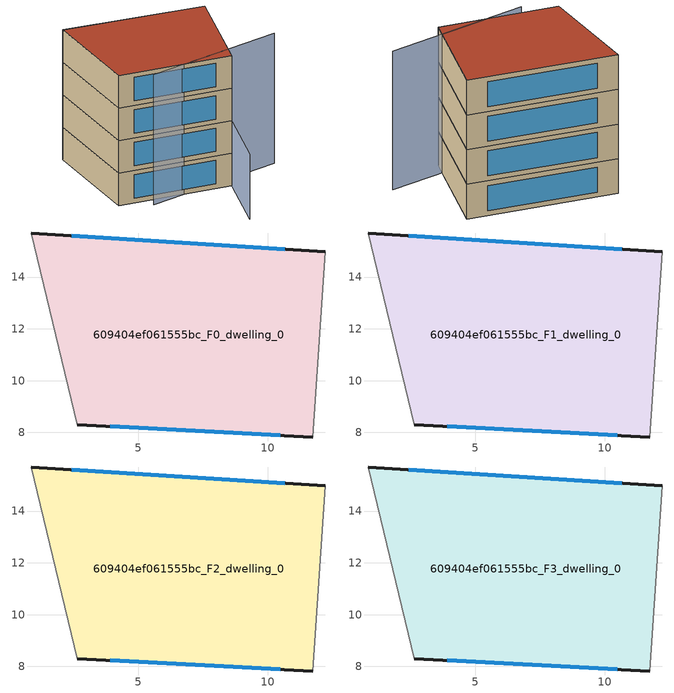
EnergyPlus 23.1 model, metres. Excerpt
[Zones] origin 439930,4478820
609404ef061555bc_F0_dwelling_0
 floor ground (EU_floor_Construction): 12.22,14.98 11.74,7.82 2.65,8.29 0.86,15.7 z0
 wall outside (EU_wall_Construction): 12.22,14.98 0.86,15.7 / 2.65,8.29 11.74,7.82 z0:3
 wall adiabatic (EU_wall_Construction): 11.74,7.82 12.22,14.98 / 0.86,15.7 2.65,8.29 z0:3
 window (EU_Window_Construction): 10.65,15.08 2.44,15.6 / 3.91,8.23 10.48,7.89 z0.42:2.58
609404ef061555bc_F1_dwelling_0
 floor to 609404ef061555bc_F0_dwelling_0 (EU_floor_Construction): 12.22,14.98 11.74,7.82 2.65,8.29 0.86,15.7 z3
 wall outside (EU_wall_Construction): 12.22,14.98 0.86,15.7 / 2.65,8.29 11.74,7.82 z3:6
 wall adiabatic (EU_wall_Construction): 11.74,7.82 12.22,14.98 / 0.86,15.7 2.65,8.29 z3:6
 window (EU_Window_Construction): 10.65,15.08 2.44,15.6 / 3.91,8.23 10.48,7.89 z3.42:5.58
609404ef061555bc_F2_dwelling_0
 floor to 609404ef061555bc_F1_dwelling_0 (EU_floor_Construction): 12.22,14.98 11.74,7.82 2.65,8.29 0.86,15.7 z6
 wall outside (EU_wall_Construction): 12.22,14.98 0.86,15.7 / 2.65,8.29 11.74,7.82 z6:9
 wall adiabatic (EU_wall_Construction): 11.74,7.82 12.22,14.98 / 0.86,15.7 2.65,8.29 z6:9
 window (EU_Window_Construction): 10.65,15.08 2.44,15.6 / 3.91,8.23 10.48,7.89 z6.42:8.58
609404ef061555bc_F3_dwelling_0
 floor to 609404ef061555bc_F2_dwelling_0 (EU_floor_Construction): 12.22,14.98 11.74,7.82 2.65,8.29 0.86,15.7 z9
 wall outside (EU_wall_Construction): 12.22,14.98 0.86,15.7 / 2.65,8.29 11.74,7.82 z9:12
 wall adiabatic (EU_wall_Construction): 11.74,7.82 12.22,14.98 / 0.86,15.7 2.65,8.29 z9:12
 window (EU_Window_Construction): 10.65,15.08 2.44,15.6 / 3.91,8.23 10.48,7.89 z9.42:11.58
 roof outside (EU_roof_Construction): 11.74,7.82 12.22,14.98 0.86,15.7 2.65,8.29 z12
shading: 5.23,7.47 15.89,9.6 z0:12; 11.44,3.03 12.2,14.98 z0:6
[Building]
EU S2 Campaign: North Axis=0; Terrain=City; Solar Distribution=FullExterior
[Site:Location]
Madrid: Latitude=40.5; Longitude=-3.5; Time Zone=1; Elevation=609
[SizingPeriod:WeatherFileDays]
AnnualSizingPeriod: Begin Month=1; Begin Day of Month=1; End Month=12; End Day of Month=31; Day of Week for Start Day=Monday; Use Weather File Daylight Saving Period=No; Use Weather File Rain and Snow Indicators=No
[MATERIAL]
EU_InternalMass_Material: Roughness=MediumRough; Thickness=0.1; Conductivity=1; Density=1800; Specific Heat=900; Thermal Absorptance=0.9; Solar Absorptance=0.7; Visible Absorptance=0.7
[MATERIAL:NOMASS] Roughness=MediumRough; Thermal Absorptance=0.9; Solar Absorptance=0.7; Visible Absorptance=0.7
Name | Thermal Resistance
EU_wall_NoMass | 1.60022
EU_roof_NoMass | 1.57597
EU_floor_NoMass | 0.470652
[WINDOWMATERIAL:SIMPLEGLAZINGSYSTEM]
EU_Window_SimpleGlazing: UFactor=3.28802; Solar Heat Gain Coefficient=0.85; Visible Transmittance=0.85
[CONSTRUCTION]
EU_wall_Construction: EU_wall_NoMass
EU_roof_Construction: EU_roof_NoMass
EU_floor_Construction: EU_floor_NoMass
EU_InternalMass_Construction: EU_InternalMass_Material
EU_Window_Construction: EU_Window_SimpleGlazing
[ZONE] Type=1; Multiplier=1; Ceiling Height=autocalculate; Volume=222.285; Floor Area=autocalculate; Part of Total Floor Area=Yes
609404ef061555bc_F0_dwelling_0; 609404ef061555bc_F1_dwelling_0; 609404ef061555bc_F2_dwelling_0; 609404ef061555bc_F3_dwelling_0
[INTERNALMASS] Construction=EU_InternalMass_Construction; Surface Area=74.095
Name | Zone or ZoneList
609404ef061555bc_F0_dwelling_0_EU_InternalMass | 609404ef061555bc_F0_dwelling_0
609404ef061555bc_F1_dwelling_0_EU_InternalMass | 609404ef061555bc_F1_dwelling_0
609404ef061555bc_F2_dwelling_0_EU_InternalMass | 609404ef061555bc_F2_dwelling_0
609404ef061555bc_F3_dwelling_0_EU_InternalMass | 609404ef061555bc_F3_dwelling_0
[OTHEREQUIPMENT] Fuel Type=Electricity; Design Level Calculation Method=Watts/Area; Power per Zone Floor Area=1; Fraction Latent=0; Fraction Radiant=0; Fraction Lost=0; Carbon Dioxide Generation Rate=0; EndUse Subcategory=EU_Step8_InternalGains
Name | Zone or ZoneList or Space or SpaceList | Schedule
EU_Step8_InternalGain_609404ef061555bc_F0_dwelling_0_f000 | 609404ef061555bc_F0_dwelling_0 | EU_Step8_GainSchedule_609404ef061555bc_F0_dwelling_0_f000
EU_Step8_InternalGain_609404ef061555bc_F1_dwelling_0_f000 | 609404ef061555bc_F1_dwelling_0 | EU_Step8_GainSchedule_609404ef061555bc_F1_dwelling_0_f000
EU_Step8_InternalGain_609404ef061555bc_F2_dwelling_0_f000 | 609404ef061555bc_F2_dwelling_0 | EU_Step8_GainSchedule_609404ef061555bc_F2_dwelling_0_f000
EU_Step8_InternalGain_609404ef061555bc_F3_dwelling_0_f000 | 609404ef061555bc_F3_dwelling_0 | EU_Step8_GainSchedule_609404ef061555bc_F3_dwelling_0_f000
[ZONEVENTILATION:DESIGNFLOWRATE] Schedule=EU_AlwaysOn; Design Flow Rate Calculation Method=AirChanges/Hour; Air Changes per Hour=0.480704; Ventilation Type=Natural; Fan Pressure Rise=0; Fan Total Efficiency=1; Constant Term Coefficient=1; Temperature Term Coefficient=0; Velocity Term Coefficient=0; Velocity Squared Term Coefficient=0; Minimum Indoor Temperature=-100; Maximum Indoor Temperature=100; Delta Temperature=-100; Minimum Outdoor Temperature=-100; Maximum Outdoor Temperature=100; Maximum Wind Speed=40
Name | Zone or ZoneList or Space or SpaceList
EU_ConstantAir_609404ef061555bc_F0_dwelling_0 | 609404ef061555bc_F0_dwelling_0
EU_ConstantAir_609404ef061555bc_F1_dwelling_0 | 609404ef061555bc_F1_dwelling_0
EU_ConstantAir_609404ef061555bc_F2_dwelling_0 | 609404ef061555bc_F2_dwelling_0
EU_ConstantAir_609404ef061555bc_F3_dwelling_0 | 609404ef061555bc_F3_dwelling_0
[HVACTEMPLATE:THERMOSTAT] Constant Heating Setpoint=20; Constant Cooling Setpoint=50
EU_HeatOnly_609404ef061555bc_F0_dwelling_0; EU_HeatOnly_609404ef061555bc_F1_dwelling_0; EU_HeatOnly_609404ef061555bc_F2_dwelling_0; EU_HeatOnly_609404ef061555bc_F3_dwelling_0
[HVACTEMPLATE:ZONE:IDEALLOADSAIRSYSTEM] System Availability Schedule=EU_AlwaysOn; Maximum Heating Supply Air Temperature=50; Minimum Cooling Supply Air Temperature=13; Maximum Heating Supply Air Humidity Ratio=0.0156; Minimum Cooling Supply Air Humidity Ratio=0.0077; Heating Limit=NoLimit; Cooling Limit=NoLimit; Heating Availability Schedule=EU_AlwaysOn; Cooling Availability Schedule=EU_CoolingOff; Dehumidification Control Type=ConstantSensibleHeatRatio; Cooling Sensible Heat Ratio=0.7; Dehumidification Setpoint=60; Humidification Control Type=None; Humidification Setpoint=30; Outdoor Air Method=None; Outdoor Air Flow Rate per Person=0.00944; Outdoor Air Flow Rate per Zone Floor Area=0; Outdoor Air Flow Rate per Zone=0; Demand Controlled Ventilation Type=None; Outdoor Air Economizer Type=NoEconomizer; Heat Recovery Type=None; Sensible Heat Recovery Effectiveness=0.7; Latent Heat Recovery Effectiveness=0.65
Name | Template Thermostat
609404ef061555bc_F0_dwelling_0 | EU_HeatOnly_609404ef061555bc_F0_dwelling_0
609404ef061555bc_F1_dwelling_0 | EU_HeatOnly_609404ef061555bc_F1_dwelling_0
609404ef061555bc_F2_dwelling_0 | EU_HeatOnly_609404ef061555bc_F2_dwelling_0
609404ef061555bc_F3_dwelling_0 | EU_HeatOnly_609404ef061555bc_F3_dwelling_0
[SIZING:ZONE] Zone Cooling Design Supply Air Temperature Input Method=SupplyAirTemperature; Zone Cooling Design Supply Air Temperature=13; Zone Heating Design Supply Air Temperature Input Method=SupplyAirTemperature; Zone Heating Design Supply Air Temperature=50; Zone Cooling Design Supply Air Humidity Ratio=0.008; Zone Heating Design Supply Air Humidity Ratio=0.008; Cooling Design Air Flow Method=DesignDay; Cooling Design Air Flow Rate=0; Cooling Minimum Air Flow per Zone Floor Area=0.000762; Cooling Minimum Air Flow=0; Cooling Minimum Air Flow Fraction=0.2; Heating Design Air Flow Method=DesignDay; Heating Design Air Flow Rate=0; Heating Maximum Air Flow per Zone Floor Area=0.002032; Heating Maximum Air Flow=0.141576; Heating Maximum Air Flow Fraction=0.3; Account for Dedicated Outdoor Air System=No; Dedicated Outdoor Air System Control Strategy=NeutralSupplyAir; Dedicated Outdoor Air Low Setpoint Temperature for Design=autosize; Dedicated Outdoor Air High Setpoint Temperature for Design=autosize; Zone Load Sizing Method=Sensible Load Only No Latent Load; Zone Latent Cooling Design Supply Air Humidity Ratio Input Method=HumidityRatioDifference; Zone Cooling Design Supply Air Humidity Ratio Difference=0.005; Zone Latent Heating Design Supply Air Humidity Ratio Input Method=HumidityRatioDifference; Zone Humidification Design Supply Air Humidity Ratio Difference=0.005
609404ef061555bc_F0_dwelling_0; 609404ef061555bc_F1_dwelling_0; 609404ef061555bc_F2_dwelling_0; 609404ef061555bc_F3_dwelling_0
[SCHEDULE:CONSTANT]
Name | Hourly Value
EU_AlwaysOn | 1
EU_CoolingOff | 0
[SCHEDULE:FILE] Column Number=1; Rows to Skip at Top=0; Number of Hours of Data=8760; Column Separator=Comma; Interpolate to Timestep=No; Minutes per Item=60; Adjust Schedule for Daylight Savings=Yes
Name | File
EU_Step8_GainSchedule_609404ef061555bc_F0_dwelling_0_f000 | ../../schedules/609404ef061555bc/609404ef061555bc_F0_dwelling_0_f000_gain.csv
EU_Step8_GainSchedule_609404ef061555bc_F1_dwelling_0_f000 | ../../schedules/609404ef061555bc/609404ef061555bc_F1_dwelling_0_f000_gain.csv
EU_Step8_GainSchedule_609404ef061555bc_F2_dwelling_0_f000 | ../../schedules/609404ef061555bc/609404ef061555bc_F2_dwelling_0_f000_gain.csv
EU_Step8_GainSchedule_609404ef061555bc_F3_dwelling_0_f000 | ../../schedules/609404ef061555bc/609404ef061555bc_F3_dwelling_0_f000_gain.csv
